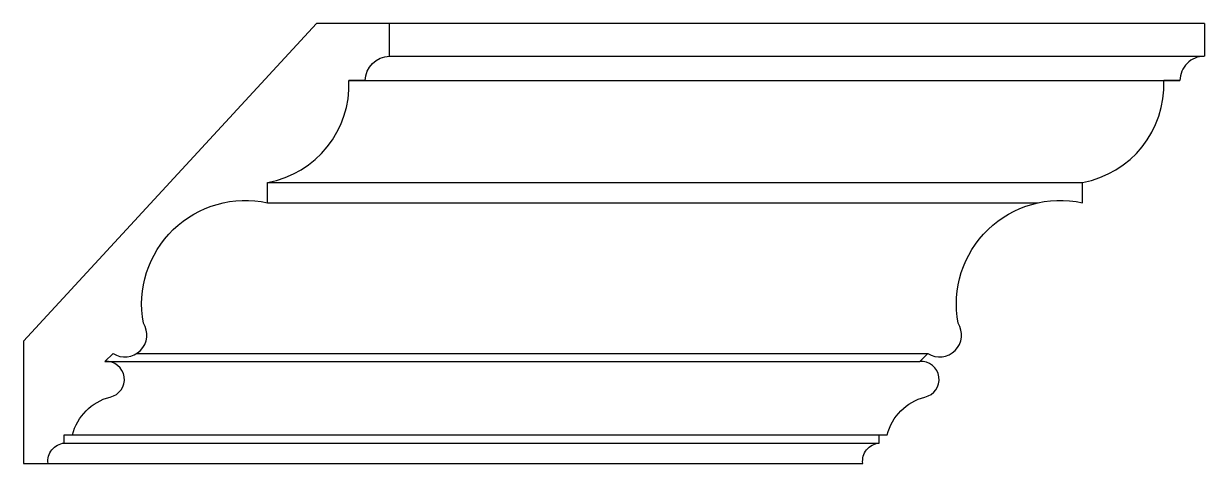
# Model space of a CAD drawing. Extents: x 17 to 308, y 197 to 305.
import ezdxf

# ---------------------------------------------------------------- set-up
doc = ezdxf.new("R2010")
doc.units = 0
doc.header["$LTSCALE"] = 10
doc.header["$MEASUREMENT"] = 0
doc.layers.add('4', color=4, linetype='CONTINUOUS')
doc.layers.add('7', color=7, linetype='CONTINUOUS')

msp = doc.modelspace()

# ---------------------------------------------------------------- linework, layer by layer
at = {"layer": '4'}
for p, q in [((307.79, 304.71), (107.47, 304.71)), ((23.47, 196.71), (223.79, 196.71))]:
    msp.add_line(p, q, dxfattribs=at)
for points in [[(101.47, 290.71, -0.409097), (107.47, 296.71), (107.47, 304.71), (89.47, 304.71), (17.47, 226.71), (17.47, 196.71), (23.47, 196.71, -0.419801), (27.47, 201.71), (27.47, 203.71), (29.47, 203.71, -0.270247), (38.72, 213.01, 0.946339), (37.47, 221.71), (39.47, 223.71, 0.806376), (46.91, 231.16, -0.535861), (77.47, 260.71), (77.47, 265.71, 0.373968), (97.47, 290.71), (101.47, 290.71), (97.47, 290.71)], [(307.79, 304.71), (307.79, 296.71, 0.41644), (301.79, 290.71, 0.41644)], [(223.79, 196.71, -0.419801), (227.79, 201.71), (227.79, 203.71), (229.79, 203.71, -0.270247), (239.04, 213.01, 0.946339), (237.79, 221.71), (239.79, 223.71, 0.806376), (247.22, 231.16, -0.535861), (277.79, 260.71), (277.79, 265.71, 0.373968), (297.79, 290.71), (301.79, 290.71), (297.79, 290.71)]]:
    msp.add_lwpolyline(points, format="xyb", dxfattribs=at)
at = {"layer": '7'}
for p, q in [((107.47, 296.71), (307.74, 296.71)), ((101.47, 290.71), (297.79, 290.71)), ((77.47, 265.71), (277.79, 265.71)), ((77.47, 260.71), (266.88, 260.71)), ((45.3, 223.71), (239.79, 223.71)), ((37.47, 221.71), (237.79, 221.71)), ((29.47, 203.71), (227.79, 203.71)), ((27.47, 201.71), (227.79, 201.71))]:
    msp.add_line(p, q, dxfattribs=at)

doc.saveas('drawing.dxf')
